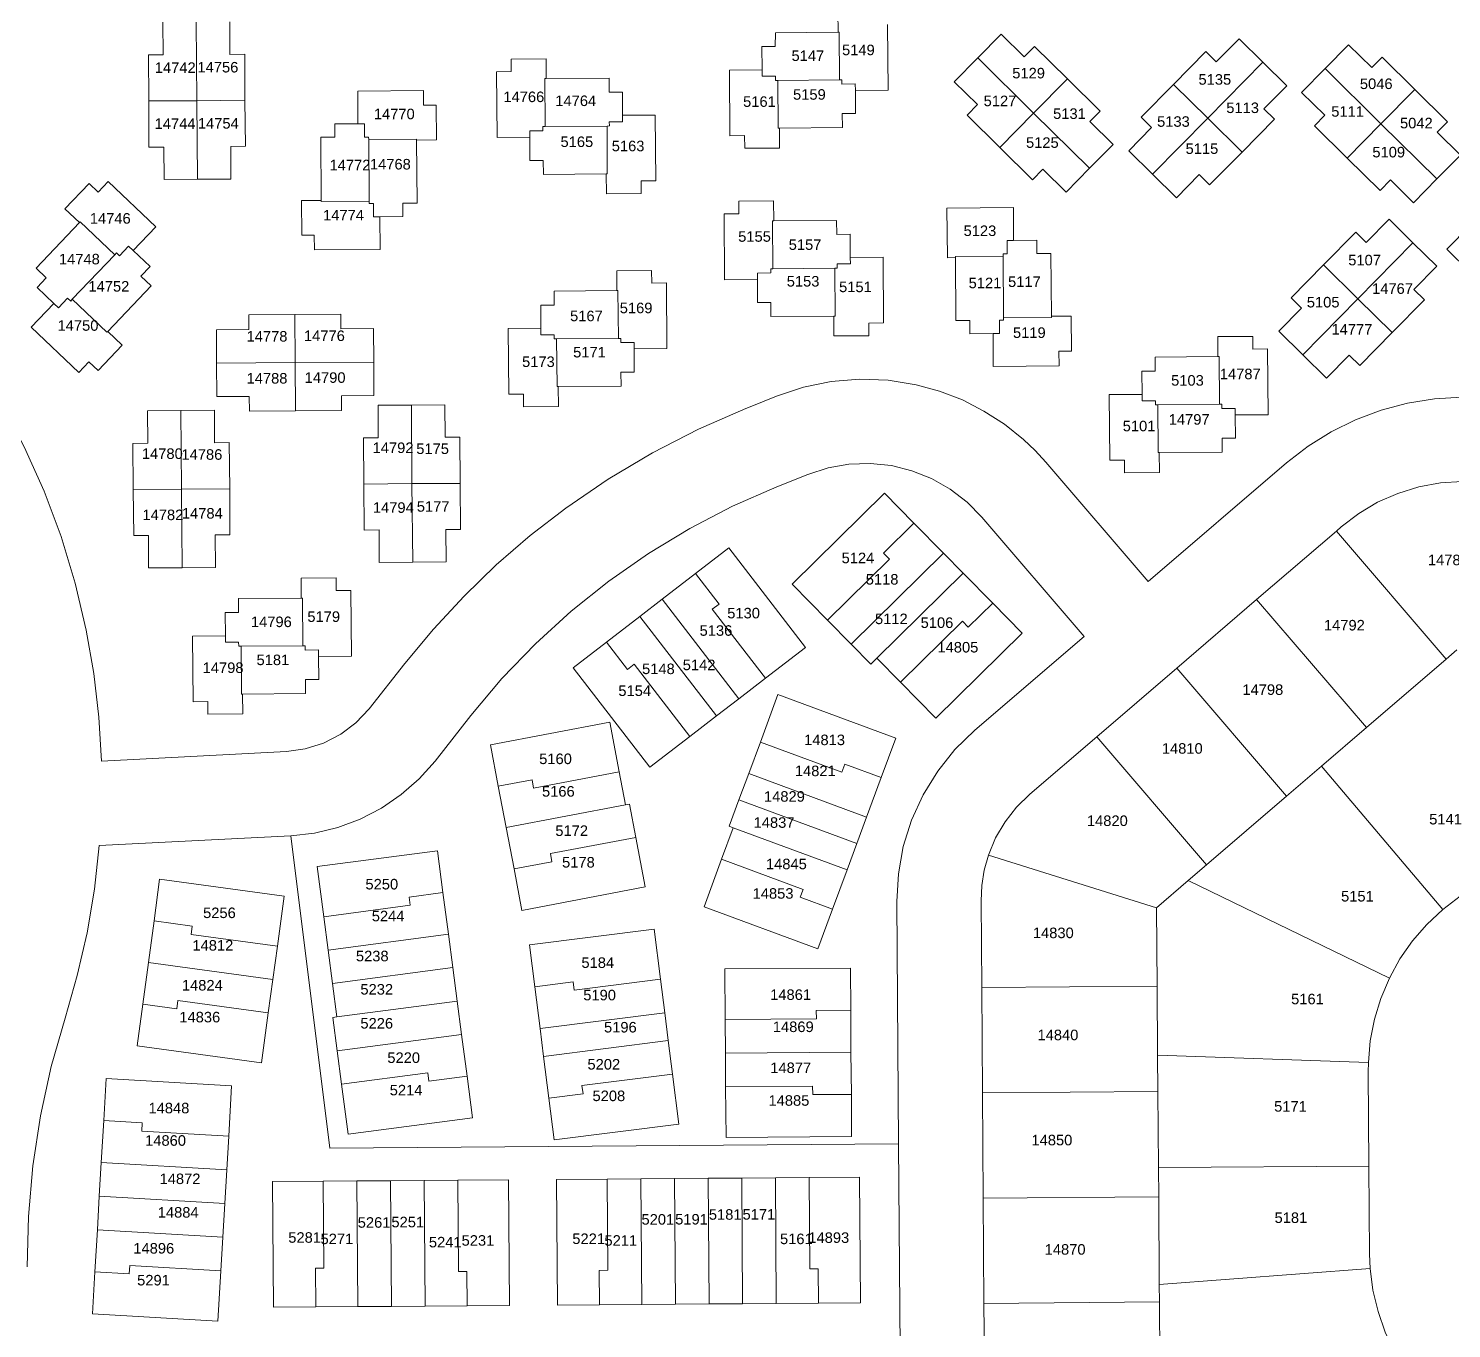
# Model space of a CAD drawing. Header units: feet. Extents: x 865220 to 2843432, y -2240498 to 970288.
# Drawn here: x 2839669 to 2840683, y 961124 to 962051 of the extents above; entities that cross this region are included whole.
import ezdxf
from ezdxf.enums import TextEntityAlignment as Align

# ---------------------------------------------------------------- set-up
doc = ezdxf.new("R2010")
doc.units = ezdxf.units.FT
doc.header["$LTSCALE"] = 0.015
doc.header["$MEASUREMENT"] = 0
doc.layers.add('Dakota County Addresses', color=7, linetype='Continuous')
doc.layers.add('Dakota County Parcels', color=7, linetype='Continuous')
doc.styles.add('Dimensions 100', font='arial.ttf')

# ---------------------------------------------------------------- blocks, each defined once
blk = doc.blocks.new('ACMAP_ANN_TEMPLATE_Dakota County Addresses')
at = {"layer": 'Dakota County Addresses', "style": 'Dimensions 100'}
blk.add_attdef('DakotaCountyAddress', text='', height=50, dxfattribs=at).set_placement((0, 0), align=Align.CENTER)

msp = doc.modelspace()

# ---------------------------------------------------------------- linework, layer by layer
at = {"layer": 'Dakota County Parcels', "lineweight": 5, "ltscale": 100}
for p, q in [((2839764.8, 962031.9), (2839764.6, 962055.1)), ((2839788.8, 961999.2), (2839788.4, 962055.2)), ((2839812.4, 962032.2), (2839812.2, 962055.4)), ((2840245.6, 962062.3), (2840245.8, 962048.1)), ((2840281.4, 962006.7), (2840281, 962053.5)), ((2840201, 962037.8), (2840201.1, 962047.6)), ((2840201.1, 962047.6), (2840245.8, 962048.1)), ((2840245.8, 962048.1), (2840246.6, 962048.1)), ((2840246.8, 962014), (2840246.6, 962048.1)), ((2840345.2, 962029.7), (2840361.9, 962046.6)), ((2840361.9, 962046.6), (2840378.4, 962030.4)), ((2840515.2, 962026.8), (2840531.5, 962043.3)), ((2840531.5, 962043.3), (2840548.4, 962026.6)), ((2840191.5, 962037.7), (2840201, 962037.8)), ((2840191.6, 962021.2), (2840191.5, 962037.7)), ((2840378.4, 962030.4), (2840385.8, 962037.9)), ((2840385.8, 962037.9), (2840409.2, 962014.8)), ((2840484.7, 962010.8), (2840507.7, 962034.2)), ((2840507.7, 962034.2), (2840515.2, 962026.8)), ((2840592.8, 962022.1), (2840609.5, 962039)), ((2840609.5, 962039), (2840626, 962022.8)), ((2839754.3, 962031.8), (2839764.8, 962031.9)), ((2839754.5, 961999), (2839754.3, 962031.8)), ((2839812.4, 962032.2), (2839822.9, 962032.3)), ((2839823.1, 961999.5), (2839822.9, 962032.3)), ((2840012.7, 962028.9), (2840037.6, 962029.1)), ((2840012.8, 962019.9), (2840012.7, 962028.9)), ((2840037.7, 962014.9), (2840037.6, 962029.1)), ((2840328.5, 962012.7), (2840345.2, 962029.7)), ((2840345.2, 962029.7), (2840385.1, 961990.4)), ((2840509.1, 961986.7), (2840548.4, 962026.6)), ((2840548.4, 962026.6), (2840565.4, 962009.9)), ((2840626, 962022.8), (2840633.4, 962030.3)), ((2840633.4, 962030.3), (2840656.7, 962007.2)), ((2840002.3, 962019.8), (2840012.8, 962019.9)), ((2840002.7, 961973), (2840002.3, 962019.8)), ((2840037.1, 961980.8), (2840036.8, 962014.9)), ((2840036.8, 962014.9), (2840037.7, 962014.9)), ((2840037.7, 962014.9), (2840082.5, 962015.2)), ((2840082.6, 962005.2), (2840082.5, 962015.2)), ((2840168.3, 962021), (2840191.6, 962021.2)), ((2840168.6, 961974.2), (2840168.3, 962021)), ((2840191.7, 962016.6), (2840191.6, 962021.2)), ((2840191.7, 962016.6), (2840201.2, 962016.7)), ((2840201.2, 962016.7), (2840201.2, 962013.7)), ((2840201.2, 962013.7), (2840202.8, 962013.7)), ((2840202.8, 962013.7), (2840246.8, 962014)), ((2840203.1, 961979.6), (2840202.8, 962013.7)), ((2840246.8, 962014), (2840248.5, 962014)), ((2840248.5, 962011), (2840248.5, 962014)), ((2840345, 961996.4), (2840328.5, 962012.7)), ((2840385.1, 961990.4), (2840409.2, 962014.8)), ((2840409.2, 962014.8), (2840432.5, 961991.8)), ((2840576, 962005.1), (2840592.8, 962022.1)), ((2840592.8, 962022.1), (2840632.6, 961982.8)), ((2839903.4, 962006.1), (2839950.3, 962006.4)), ((2839903.6, 961982.8), (2839903.4, 962006.1)), ((2839950.3, 962006.4), (2839950.3, 961995.9)), ((2840092.1, 962005.3), (2840082.6, 962005.2)), ((2840092.2, 961988.8), (2840092.1, 962005.3)), ((2840248.5, 962011), (2840258, 962011.1)), ((2840258.1, 962006.5), (2840258, 962011.1)), ((2840258.1, 962006.5), (2840281.4, 962006.7)), ((2840258.2, 961990), (2840258.1, 962006.5)), ((2840461.6, 961987.4), (2840484.7, 962010.8)), ((2840484.7, 962010.8), (2840509.1, 961986.7)), ((2840549.1, 961993.4), (2840565.4, 962009.9)), ((2840592.5, 961988.8), (2840576, 962005.1)), ((2840632.6, 961982.8), (2840656.7, 962007.2)), ((2840656.7, 962007.2), (2840680.1, 961984.2)), ((2839754.5, 961999), (2839788.8, 961999.2)), ((2839754.7, 961966.2), (2839754.5, 961999)), ((2839788.8, 961999.2), (2839823.1, 961999.5)), ((2839789.2, 961943.2), (2839788.8, 961999.2)), ((2839823.4, 961966.7), (2839823.1, 961999.5)), ((2839959.3, 961996), (2839950.3, 961995.9)), ((2839959.5, 961971.2), (2839959.3, 961996)), ((2840337.6, 961989), (2840345, 961996.4)), ((2840549.1, 961993.4), (2840556.6, 961986)), ((2839887.1, 961982.6), (2839903.6, 961982.8)), ((2839887.2, 961973.1), (2839887.1, 961982.6)), ((2839903.6, 961982.8), (2839908.2, 961982.8)), ((2839908.2, 961973.3), (2839908.2, 961982.8)), ((2840082.8, 961981.2), (2840082.7, 961984.2)), ((2840082.7, 961984.2), (2840092.2, 961984.2)), ((2840115.5, 961989), (2840092.2, 961988.8)), ((2840092.2, 961984.2), (2840092.2, 961988.8)), ((2840115.9, 961942.2), (2840115.5, 961989)), ((2840248.8, 961980), (2840248.7, 961990)), ((2840248.7, 961990), (2840258.2, 961990)), ((2840337.6, 961989), (2840361, 961965.9)), ((2840361, 961965.9), (2840385.1, 961990.4)), ((2840385.1, 961990.4), (2840424.9, 961951.1)), ((2840432.5, 961991.8), (2840425.2, 961984.3)), ((2840425.2, 961984.3), (2840441.7, 961968)), ((2840469.1, 961980.1), (2840461.6, 961987.4)), ((2840469.8, 961946.8), (2840509.1, 961986.7)), ((2840509.1, 961986.7), (2840533.6, 961962.6)), ((2840533.6, 961962.6), (2840556.6, 961986)), ((2840585.2, 961981.4), (2840592.5, 961988.8)), ((2840608.5, 961958.3), (2840632.6, 961982.8)), ((2840632.6, 961982.8), (2840672.5, 961943.5)), ((2840680.1, 961984.2), (2840672.7, 961976.7)), ((2839877.2, 961973.1), (2839887.2, 961973.1)), ((2839877.5, 961928.2), (2839877.2, 961973.1)), ((2839908.2, 961973.3), (2839911.2, 961973.3)), ((2839911.3, 961971.6), (2839911.2, 961973.3)), ((2840002.7, 961973), (2840026, 961973.2)), ((2840026, 961977.7), (2840035.4, 961977.8)), ((2840026, 961973.2), (2840026, 961977.7)), ((2840026.1, 961956.7), (2840026, 961973.2)), ((2840035.4, 961977.8), (2840035.4, 961980.8)), ((2840035.4, 961980.8), (2840037.1, 961980.8)), ((2840037.1, 961980.8), (2840081.1, 961981.1)), ((2840081.1, 961981.1), (2840082.8, 961981.2)), ((2840081.3, 961947.1), (2840081.1, 961981.1)), ((2840168.6, 961974.2), (2840179.1, 961974.3)), ((2840179.1, 961974.3), (2840179.2, 961965.3)), ((2840203.1, 961979.6), (2840203.9, 961979.6)), ((2840203.9, 961979.6), (2840248.8, 961980)), ((2840204, 961965.5), (2840203.9, 961979.6)), ((2840452.8, 961963.6), (2840469.1, 961980.1)), ((2840585.2, 961981.4), (2840608.5, 961958.3)), ((2840672.7, 961976.7), (2840689.2, 961960.4)), ((2839765.2, 961966.2), (2839754.7, 961966.2)), ((2839765.4, 961943.1), (2839765.2, 961966.2)), ((2839812.9, 961966.6), (2839823.4, 961966.7)), ((2839813.1, 961943.4), (2839812.9, 961966.6)), ((2839911.3, 961971.6), (2839945.3, 961971.9)), ((2839911.6, 961927.7), (2839911.3, 961971.6)), ((2839945.3, 961971.1), (2839945.3, 961971.9)), ((2839945.3, 961971.1), (2839959.5, 961971.2)), ((2839945.7, 961926.2), (2839945.3, 961971.1)), ((2840179.2, 961965.3), (2840204, 961965.5)), ((2840361, 961965.9), (2840384.3, 961942.9)), ((2840441.7, 961968), (2840424.9, 961951.1)), ((2840452.8, 961963.6), (2840469.8, 961946.8)), ((2840510.5, 961939.2), (2840533.6, 961962.6)), ((2840026.1, 961956.7), (2840035.6, 961956.7)), ((2840035.6, 961956.7), (2840035.7, 961946.7)), ((2840608.5, 961958.3), (2840631.9, 961935.3)), ((2840689.2, 961960.4), (2840672.5, 961943.5)), ((2839765.4, 961943.1), (2839789.2, 961943.2)), ((2839789.2, 961943.2), (2839813.1, 961943.4)), ((2840035.7, 961946.7), (2840080.5, 961947.1)), ((2840080.6, 961932.9), (2840080.5, 961947.1)), ((2840080.5, 961947.1), (2840081.3, 961947.1)), ((2840105.4, 961942.1), (2840115.9, 961942.2)), ((2840105.4, 961933.1), (2840105.4, 961942.1)), ((2840384.3, 961942.9), (2840391.7, 961950.4)), ((2840391.7, 961950.4), (2840408.2, 961934.1)), ((2840424.9, 961951.1), (2840408.2, 961934.1)), ((2840469.8, 961946.8), (2840486.8, 961930.1)), ((2840486.8, 961930.1), (2840503.1, 961946.6)), ((2840503.1, 961946.6), (2840510.5, 961939.2)), ((2840631.9, 961935.3), (2840639.3, 961942.8)), ((2840639.3, 961942.8), (2840655.8, 961926.5)), ((2840672.5, 961943.5), (2840655.8, 961926.5)), ((2839694.8, 961922.2), (2839712, 961940.2)), ((2839712, 961940.2), (2839718.5, 961934)), ((2839718.5, 961934), (2839725.7, 961941.6)), ((2839725.7, 961941.6), (2839759.6, 961909.3)), ((2840080.6, 961932.9), (2840105.4, 961933.1)), ((2839694.8, 961922.2), (2839705.1, 961912.4)), ((2839863.3, 961928.1), (2839877.5, 961928.2)), ((2839863.5, 961903.3), (2839863.3, 961928.1)), ((2839877.5, 961927.4), (2839877.5, 961928.2)), ((2839877.5, 961927.4), (2839911.6, 961927.7)), ((2839911.6, 961926), (2839911.6, 961927.7)), ((2839911.6, 961926), (2839914.6, 961926)), ((2839914.7, 961916.5), (2839914.6, 961926)), ((2839935.7, 961916.7), (2839935.7, 961926.2)), ((2839935.7, 961926.2), (2839945.7, 961926.2)), ((2840175, 961927.6), (2840199.8, 961927.8)), ((2840175, 961918.6), (2840175, 961927.6)), ((2840199.9, 961913.6), (2840199.8, 961927.8)), ((2840323.3, 961922.7), (2840370.7, 961923)), ((2840323.6, 961887.3), (2840323.3, 961922.7)), ((2840370.8, 961899.7), (2840370.7, 961923)), ((2839674.2, 961879.9), (2839705.1, 961912.4)), ((2839705.1, 961912.4), (2839705.7, 961913)), ((2839705.7, 961913), (2839730.4, 961889.5)), ((2839919.2, 961916.5), (2839914.7, 961916.5)), ((2839919.2, 961916.5), (2839935.7, 961916.7)), ((2839919.4, 961893.2), (2839919.2, 961916.5)), ((2840164.5, 961918.5), (2840175, 961918.6)), ((2840164.9, 961871.7), (2840164.5, 961918.5)), ((2840199.1, 961913.6), (2840199.9, 961913.6)), ((2840199.3, 961879.5), (2840199.1, 961913.6)), ((2840199.9, 961913.6), (2840244.7, 961913.9)), ((2840244.8, 961903.9), (2840244.7, 961913.9)), ((2840622.1, 961898.2), (2840638.4, 961914.7)), ((2840638.4, 961914.7), (2840655.4, 961897.9)), ((2839759.6, 961909.3), (2839743.5, 961892.4)), ((2839872.5, 961903.4), (2839863.5, 961903.3)), ((2839872.6, 961892.9), (2839872.5, 961903.4)), ((2840254.3, 961904), (2840244.8, 961903.9)), ((2840254.4, 961887.5), (2840254.3, 961904)), ((2840591.6, 961882.2), (2840614.6, 961905.5)), ((2840614.6, 961905.5), (2840622.1, 961898.2)), ((2840679.4, 961893.5), (2840696.2, 961910.4)), ((2839733.7, 961888.7), (2839740.2, 961895.5)), ((2839740.2, 961895.5), (2839743.5, 961892.4)), ((2839743.5, 961892.4), (2839755.5, 961881)), ((2839872.6, 961892.9), (2839919.4, 961893.2)), ((2840366.3, 961899.7), (2840370.8, 961899.7)), ((2840366.3, 961890.2), (2840366.3, 961899.7)), ((2840370.8, 961899.7), (2840387.3, 961899.8)), ((2840387.4, 961890.3), (2840387.3, 961899.8)), ((2840616.1, 961858.1), (2840655.4, 961897.9)), ((2840655.4, 961897.9), (2840672.3, 961881.2)), ((2840695.9, 961877.2), (2840679.4, 961893.5)), ((2839700, 961857.7), (2839730.4, 961889.5)), ((2839730.4, 961889.5), (2839731.5, 961890.7)), ((2839731.5, 961890.7), (2839733.7, 961888.7)), ((2839749, 961874.1), (2839755.5, 961881)), ((2840245, 961879.9), (2840245, 961882.9)), ((2840245, 961882.9), (2840254.5, 961882.9)), ((2840277.8, 961887.7), (2840254.4, 961887.5)), ((2840254.5, 961882.9), (2840254.4, 961887.5)), ((2840278.1, 961840.9), (2840277.8, 961887.7)), ((2840323.6, 961887.3), (2840329.3, 961887.4)), ((2840329.3, 961888.2), (2840363.3, 961888.5)), ((2840329.3, 961887.4), (2840329.3, 961888.2)), ((2840329.6, 961842.6), (2840329.3, 961887.4)), ((2840363.3, 961890.1), (2840366.3, 961890.2)), ((2840363.3, 961888.5), (2840363.3, 961890.1)), ((2840363.7, 961844.5), (2840363.3, 961888.5)), ((2840387.4, 961890.3), (2840397.4, 961890.4)), ((2840397.7, 961845.6), (2840397.4, 961890.4)), ((2840568.6, 961858.8), (2840591.6, 961882.2)), ((2840591.6, 961882.2), (2840616.1, 961858.1)), ((2840656.1, 961864.7), (2840672.3, 961881.2)), ((2839681.4, 961873), (2839674.2, 961879.9)), ((2839674.9, 961866.2), (2839681.4, 961873)), ((2839749, 961874.1), (2839756.2, 961867.2)), ((2840088, 961878.1), (2840112.8, 961878.3)), ((2840088, 961878.1), (2840088.1, 961863.9)), ((2840112.9, 961869.3), (2840112.8, 961878.3)), ((2840164.9, 961871.7), (2840188.2, 961871.9)), ((2840188.2, 961876.4), (2840197.7, 961876.5)), ((2840188.2, 961871.9), (2840188.2, 961876.4)), ((2840188.3, 961855.4), (2840188.2, 961871.9)), ((2840197.7, 961876.5), (2840197.7, 961879.5)), ((2840197.7, 961879.5), (2840199.3, 961879.5)), ((2840199.3, 961879.5), (2840243.3, 961879.8)), ((2840243.3, 961879.8), (2840245, 961879.9)), ((2840243.6, 961845.8), (2840243.3, 961879.8)), ((2839674.9, 961866.2), (2839686.8, 961854.8)), ((2839725.3, 961834.8), (2839756.2, 961867.2)), ((2840043.4, 961863.4), (2840088.1, 961863.9)), ((2840043.4, 961853.6), (2840043.4, 961863.4)), ((2840088.1, 961863.9), (2840088.9, 961864)), ((2840089.2, 961829.9), (2840088.9, 961864)), ((2840112.9, 961869.3), (2840123.4, 961869.4)), ((2840123.7, 961822.6), (2840123.4, 961869.4)), ((2840656.1, 961864.7), (2840663.5, 961857.3)), ((2839670.8, 961837.9), (2839686.8, 961854.8)), ((2839686.8, 961854.8), (2839690.2, 961851.6)), ((2839690.2, 961851.6), (2839696.7, 961858.5)), ((2839696.7, 961858.5), (2839698.9, 961856.4)), ((2839698.9, 961856.4), (2839700, 961857.7)), ((2839700, 961857.7), (2839724.7, 961834.2)), ((2840034, 961837.1), (2840033.9, 961853.6)), ((2840033.9, 961853.6), (2840043.4, 961853.6)), ((2840188.3, 961855.4), (2840197.8, 961855.4)), ((2840197.8, 961855.4), (2840197.9, 961845.4)), ((2840559.8, 961834.9), (2840576, 961851.4)), ((2840576, 961851.4), (2840568.6, 961858.8)), ((2840576.8, 961818.2), (2840616.1, 961858.1)), ((2840616.1, 961858.1), (2840640.5, 961834)), ((2840640.5, 961834), (2840663.5, 961857.3)), ((2839825.8, 961846.7), (2839858.6, 961846.9)), ((2839825.8, 961836.2), (2839825.8, 961846.7)), ((2839858.6, 961846.9), (2839891.4, 961847.2)), ((2839858.8, 961812.6), (2839858.6, 961846.9)), ((2839891.4, 961847.2), (2839891.5, 961836.7)), ((2840197.9, 961845.4), (2840242.7, 961845.8)), ((2840242.7, 961845.8), (2840243.6, 961845.8)), ((2840242.8, 961831.6), (2840242.7, 961845.8)), ((2840267.6, 961840.8), (2840278.1, 961840.9)), ((2840267.7, 961831.8), (2840267.6, 961840.8)), ((2840339.6, 961842.6), (2840329.6, 961842.6)), ((2840339.7, 961833.1), (2840339.6, 961842.6)), ((2840360.7, 961833.3), (2840360.7, 961842.8)), ((2840360.7, 961842.8), (2840363.7, 961842.8)), ((2840363.7, 961844.5), (2840397.7, 961844.7)), ((2840363.7, 961842.8), (2840363.7, 961844.5)), ((2840397.7, 961845.6), (2840411.9, 961845.7)), ((2840397.7, 961844.7), (2840397.7, 961845.6)), ((2840412.1, 961820.8), (2840411.9, 961845.7)), ((2839670.8, 961837.9), (2839704.7, 961805.6)), ((2839724.7, 961834.2), (2839725.3, 961834.8)), ((2839725.3, 961834.8), (2839735.6, 961825)), ((2839802.7, 961836), (2839825.8, 961836.2)), ((2839802.9, 961812.2), (2839802.7, 961836)), ((2839891.5, 961836.7), (2839914.7, 961836.8)), ((2839914.8, 961813), (2839914.7, 961836.8)), ((2840010.7, 961836.9), (2840034, 961837.1)), ((2840011, 961790.1), (2840010.7, 961836.9)), ((2840034, 961832.5), (2840034, 961837.1)), ((2840034, 961832.5), (2840043.5, 961832.5)), ((2840043.5, 961832.5), (2840043.5, 961829.5)), ((2840242.8, 961831.6), (2840267.7, 961831.8)), ((2840339.7, 961833.1), (2840356.2, 961833.3)), ((2840356.3, 961809.9), (2840356.2, 961833.3)), ((2840356.2, 961833.3), (2840360.7, 961833.3)), ((2840516.3, 961831.1), (2840541.2, 961831.3)), ((2840516.4, 961816.9), (2840516.3, 961831.1)), ((2840541.2, 961822.3), (2840541.2, 961831.3)), ((2840559.8, 961834.9), (2840576.8, 961818.2)), ((2840617.5, 961810.6), (2840640.5, 961834)), ((2839718.4, 961807), (2839735.6, 961825)), ((2840043.5, 961829.5), (2840045.2, 961829.6)), ((2840045.2, 961829.6), (2840089.2, 961829.9)), ((2840045.5, 961795.5), (2840045.2, 961829.6)), ((2840089.2, 961829.9), (2840090.9, 961829.9)), ((2840090.9, 961826.9), (2840090.9, 961829.9)), ((2840090.9, 961826.9), (2840100.4, 961827)), ((2840100.4, 961822.4), (2840100.4, 961827)), ((2840100.4, 961822.4), (2840123.7, 961822.6)), ((2840100.5, 961805.9), (2840100.4, 961822.4)), ((2840403.2, 961810.3), (2840403.1, 961820.8)), ((2840403.1, 961820.8), (2840412.1, 961820.8)), ((2840541.2, 961822.3), (2840551.7, 961822.4)), ((2840552.1, 961775.5), (2840551.7, 961822.4)), ((2839704.7, 961805.6), (2839711.9, 961813.2)), ((2839711.9, 961813.2), (2839718.4, 961807)), ((2839802.9, 961812.2), (2839858.8, 961812.6)), ((2839803, 961788.4), (2839802.9, 961812.2)), ((2839858.8, 961812.6), (2839914.8, 961813)), ((2839859.1, 961778.3), (2839858.8, 961812.6)), ((2839915, 961789.2), (2839914.8, 961813)), ((2840356.3, 961809.9), (2840403.2, 961810.3)), ((2840471.6, 961816.6), (2840516.4, 961816.9)), ((2840471.7, 961806.6), (2840471.6, 961816.6)), ((2840516.4, 961816.9), (2840517.3, 961816.9)), ((2840517.5, 961782.9), (2840517.3, 961816.9)), ((2840576.8, 961818.2), (2840593.7, 961801.5)), ((2840593.7, 961801.5), (2840610, 961818)), ((2840610, 961818), (2840617.5, 961810.6)), ((2840091, 961805.8), (2840100.5, 961805.9)), ((2840091.1, 961795.8), (2840091, 961805.8)), ((2840462.2, 961806.5), (2840471.7, 961806.6)), ((2840462.3, 961790), (2840462.2, 961806.5)), ((2840011, 961790.1), (2840021.5, 961790.1)), ((2840021.5, 961790.1), (2840021.6, 961781.1)), ((2840045.5, 961795.5), (2840046.3, 961795.5)), ((2840046.3, 961795.5), (2840091.1, 961795.8)), ((2840046.4, 961781.3), (2840046.3, 961795.5)), ((2840439, 961789.9), (2840462.3, 961790)), ((2840439.3, 961743), (2840439, 961789.9)), ((2840462.3, 961785.5), (2840462.3, 961790)), ((2839803, 961788.4), (2839826.2, 961788.5)), ((2839826.2, 961788.5), (2839826.3, 961778)), ((2839891.9, 961789), (2839915, 961789.2)), ((2839891.9, 961778.5), (2839891.9, 961789)), ((2839917.9, 961782.2), (2839941.7, 961782.4)), ((2839918.1, 961759), (2839917.9, 961782.2)), ((2839941.7, 961782.4), (2839965.6, 961782.6)), ((2839942.1, 961726.4), (2839941.7, 961782.4)), ((2839965.6, 961782.6), (2839965.7, 961759.4)), ((2840021.6, 961781.1), (2840046.4, 961781.3)), ((2840462.3, 961785.5), (2840471.8, 961785.5)), ((2840471.8, 961785.5), (2840471.9, 961782.5)), ((2840471.9, 961782.5), (2840473.5, 961782.5)), ((2840473.5, 961782.5), (2840517.5, 961782.9)), ((2840473.8, 961748.5), (2840473.5, 961782.5)), ((2840517.5, 961782.9), (2840519.2, 961782.9)), ((2840519.2, 961779.9), (2840519.2, 961782.9)), ((2840519.2, 961779.9), (2840528.7, 961779.9)), ((2840528.7, 961775.4), (2840528.7, 961779.9)), ((2839753.6, 961778.3), (2839777.4, 961778.5)), ((2839753.8, 961755.2), (2839753.6, 961778.3)), ((2839777.4, 961778.5), (2839801.3, 961778.7)), ((2839777.9, 961722.5), (2839777.4, 961778.5)), ((2839801.4, 961755.5), (2839801.3, 961778.7)), ((2839826.3, 961778), (2839859.1, 961778.3)), ((2839859.1, 961778.3), (2839891.9, 961778.5)), ((2840528.7, 961775.4), (2840552.1, 961775.5)), ((2840528.9, 961758.9), (2840528.7, 961775.4)), ((2839965.7, 961759.4), (2839976.2, 961759.5)), ((2839976.5, 961726.6), (2839976.2, 961759.5)), ((2839743.3, 961755.1), (2839753.8, 961755.2)), ((2839743.5, 961722.3), (2839743.3, 961755.1)), ((2839801.4, 961755.5), (2839811.9, 961755.6)), ((2839812.2, 961722.8), (2839811.9, 961755.6)), ((2839907.6, 961759), (2839918.1, 961759)), ((2839907.8, 961726.1), (2839907.6, 961759)), ((2840519.4, 961758.8), (2840528.9, 961758.9)), ((2840519.4, 961748.8), (2840519.4, 961758.8)), ((2840393.7, 961741.6), (2840466.7, 961656.6)), ((2840439.3, 961743), (2840449.8, 961743.1)), ((2840449.8, 961743.1), (2840449.9, 961734.1)), ((2840466.7, 961656.6), (2840565.2, 961741.1)), ((2840473.8, 961748.5), (2840474.6, 961748.5)), ((2840474.6, 961748.5), (2840519.4, 961748.8)), ((2840474.7, 961734.3), (2840474.6, 961748.5)), ((2840202.2, 961724.2), (2840224.2, 961733)), ((2840449.9, 961734.1), (2840474.7, 961734.3)), ((2839743.5, 961722.3), (2839777.9, 961722.5)), ((2839743.8, 961689.4), (2839743.5, 961722.3)), ((2839777.9, 961722.5), (2839812.2, 961722.8)), ((2839778.3, 961666.5), (2839777.9, 961722.5)), ((2839812.4, 961690), (2839812.2, 961722.8)), ((2839907.8, 961726.1), (2839942.1, 961726.4)), ((2839908.1, 961693.3), (2839907.8, 961726.1)), ((2839942.1, 961726.4), (2839976.5, 961726.6)), ((2839942.6, 961670.4), (2839942.1, 961726.4)), ((2839976.7, 961693.8), (2839976.5, 961726.6)), ((2840212.9, 961654.7), (2840278.8, 961719.6)), ((2840278.8, 961719.6), (2840299.8, 961698.3)), ((2840348.2, 961702.5), (2840421.1, 961617.5)), ((2839754.3, 961689.5), (2839743.8, 961689.4)), ((2839754.4, 961666.4), (2839754.3, 961689.5)), ((2839801.9, 961689.9), (2839812.4, 961690)), ((2839802.1, 961666.7), (2839801.9, 961689.9)), ((2839908.1, 961693.3), (2839918.6, 961693.4)), ((2839918.7, 961670.2), (2839918.6, 961693.4)), ((2839966.2, 961693.7), (2839976.7, 961693.8)), ((2839966.4, 961670.6), (2839966.2, 961693.7)), ((2840278.1, 961676.9), (2840299.8, 961698.3)), ((2840299.8, 961698.3), (2840320.9, 961676.9)), ((2840543.9, 961643.8), (2840600.8, 961692.6)), ((2840600.8, 961692.6), (2840604.3, 961695.6)), ((2840600.8, 961692.6), (2840679.1, 961601.4)), ((2840144.1, 961662.3), (2840167.9, 961680.6)), ((2840167.9, 961680.6), (2840222.4, 961609.7)), ((2839918.7, 961670.2), (2839942.6, 961670.4)), ((2839942.6, 961670.4), (2839966.4, 961670.6)), ((2840238.1, 961629.1), (2840282.3, 961672.6)), ((2840255, 961612), (2840320.9, 961676.9)), ((2840282.3, 961672.6), (2840278.1, 961676.9)), ((2840320.9, 961676.9), (2840334.9, 961662.6)), ((2839754.4, 961666.4), (2839778.3, 961666.5)), ((2839778.3, 961666.5), (2839802.1, 961666.7)), ((2839863.1, 961659.1), (2839888, 961659.3)), ((2839863.2, 961644.9), (2839863.1, 961659.1)), ((2839888, 961650.3), (2839888, 961659.3)), ((2840120.3, 961644), (2840144.1, 961662.3)), ((2840144.1, 961662.3), (2840160.9, 961640.5)), ((2840273.3, 961602), (2840334.9, 961662.6)), ((2840334.9, 961662.6), (2840355.9, 961641.3)), ((2839888, 961650.3), (2839898.5, 961650.3)), ((2839898.9, 961603.5), (2839898.5, 961650.3)), ((2840212.9, 961654.7), (2840238.1, 961629.1)), ((2839818.4, 961644.6), (2839863.2, 961644.9)), ((2839818.5, 961634.6), (2839818.4, 961644.6)), ((2839863.2, 961644.9), (2839864.1, 961644.9)), ((2839864.3, 961610.8), (2839864.1, 961644.9)), ((2840104.5, 961631.8), (2840120.3, 961644)), ((2840120.3, 961644), (2840174.9, 961573.1)), ((2840160.9, 961640.5), (2840156.1, 961636.9)), ((2840338.5, 961624.1), (2840355.9, 961641.3)), ((2840355.9, 961641.3), (2840377, 961619.9)), ((2840487, 961595), (2840543.9, 961643.8)), ((2840543.9, 961643.8), (2840622.2, 961552.6)), ((2839809, 961634.5), (2839818.5, 961634.6)), ((2839809.1, 961618), (2839809, 961634.5)), ((2840080.7, 961613.5), (2840104.5, 961631.8)), ((2840104.5, 961631.8), (2840159.1, 961560.9)), ((2840156.1, 961636.9), (2840193.9, 961587.7)), ((2840238.1, 961629.1), (2840255, 961612)), ((2840290.1, 961584.9), (2840334.3, 961628.3)), ((2840334.3, 961628.3), (2840338.5, 961624.1)), ((2839785.8, 961617.8), (2839809.1, 961618)), ((2839786.1, 961571), (2839785.8, 961617.8)), ((2839809.1, 961613.4), (2839809.1, 961618)), ((2840315.4, 961559.2), (2840377, 961619.9)), ((2840343.2, 961550.7), (2840421.1, 961617.5)), ((2839809.1, 961613.4), (2839818.6, 961613.5)), ((2839818.6, 961613.5), (2839818.7, 961610.5)), ((2839818.7, 961610.5), (2839820.3, 961610.5)), ((2839820.3, 961610.5), (2839864.3, 961610.8)), ((2839820.6, 961576.4), (2839820.3, 961610.5)), ((2839864.3, 961610.8), (2839866, 961610.8)), ((2839866, 961607.8), (2839866, 961610.8)), ((2839866, 961607.8), (2839875.5, 961607.9)), ((2839875.5, 961603.3), (2839875.5, 961607.9)), ((2840056.9, 961595.2), (2840080.7, 961613.5)), ((2840080.7, 961613.5), (2840095.6, 961594.1)), ((2840193.9, 961587.7), (2840222.4, 961609.7)), ((2840255, 961612), (2840269, 961597.7)), ((2840679.1, 961601.4), (2840686.6, 961607.9)), ((2839875.5, 961603.3), (2839898.9, 961603.5)), ((2839875.7, 961586.8), (2839875.5, 961603.3)), ((2839911.5, 961566), (2839936.9, 961598.3)), ((2840095.6, 961594.1), (2840100.4, 961597.8)), ((2840100.4, 961597.8), (2840140, 961546.3)), ((2840269, 961597.7), (2840273.3, 961602)), ((2840273.3, 961602), (2840290.1, 961584.9)), ((2840622.2, 961552.6), (2840679.1, 961601.4)), ((2839866.2, 961586.8), (2839875.7, 961586.8)), ((2840056.9, 961595.2), (2840111.5, 961524.3)), ((2840174.9, 961573.1), (2840193.9, 961587.7)), ((2840430.1, 961546.1), (2840487, 961595)), ((2840487, 961595), (2840565.2, 961503.7)), ((2839821.4, 961576.4), (2839866.2, 961576.8)), ((2839866.2, 961576.8), (2839866.2, 961586.8)), ((2840290.1, 961584.9), (2840315.4, 961559.2)), ((2839786.1, 961571), (2839796.6, 961571.1)), ((2839796.6, 961571.1), (2839796.7, 961562.1)), ((2839820.6, 961576.4), (2839821.4, 961576.4)), ((2839821.5, 961562.3), (2839821.4, 961576.4)), ((2840159.1, 961560.9), (2840174.9, 961573.1)), ((2840190.4, 961542.3), (2840202.8, 961576.1)), ((2840202.8, 961576.1), (2840286.8, 961545.1)), ((2839796.7, 961562.1), (2839821.5, 961562.3)), ((2839958.6, 961528.8), (2839984, 961561.1)), ((2839998.1, 961540.3), (2840083, 961556.4)), ((2840083, 961556.4), (2840089.7, 961521)), ((2840140, 961546.3), (2840159.1, 961560.9)), ((2840111.5, 961524.3), (2840140, 961546.3)), ((2840590.3, 961525.2), (2840622.2, 961552.6)), ((2839998.1, 961540.3), (2840003.6, 961510.9)), ((2840182.1, 961519.8), (2840190.4, 961542.3)), ((2840190.4, 961542.3), (2840248.5, 961520.9)), ((2840276.4, 961517), (2840286.8, 961545.1)), ((2840382.3, 961505.1), (2840430.1, 961546.1)), ((2840430.1, 961546.1), (2840508.3, 961454.9)), ((2839720.8, 961528.8), (2839852.6, 961535.5)), ((2840248.5, 961520.9), (2840250.6, 961526.5)), ((2840250.6, 961526.5), (2840276.4, 961517)), ((2840028.8, 961509.5), (2840089.7, 961521)), ((2840089.7, 961521), (2840094.2, 961497.5)), ((2840175.1, 961501.1), (2840182.1, 961519.8)), ((2840182.1, 961519.8), (2840266, 961488.9)), ((2840266, 961488.9), (2840276.4, 961517)), ((2840565.2, 961503.7), (2840590.3, 961525.2)), ((2840590.3, 961525.2), (2840676.7, 961423.1)), ((2840003.6, 961510.9), (2840027.7, 961515.4)), ((2840003.6, 961510.9), (2840009.2, 961481.4)), ((2840027.7, 961515.4), (2840028.8, 961509.5)), ((2840009.2, 961481.4), (2840094.2, 961497.5)), ((2840094.2, 961497.5), (2840097.1, 961498)), ((2840097.1, 961498), (2840101.6, 961474.4)), ((2840168.2, 961482.3), (2840175.1, 961501.1)), ((2840175.1, 961501.1), (2840259.1, 961470.1)), ((2840508.3, 961454.9), (2840565.2, 961503.7)), ((2840259.1, 961470.1), (2840266, 961488.9)), ((2839719.3, 961468.6), (2839855.7, 961475.6)), ((2839855.7, 961475.6), (2839883.5, 961253)), ((2840009.2, 961481.4), (2840014.8, 961451.9)), ((2840162.7, 961458.8), (2840171, 961481.3)), ((2840168.2, 961482.3), (2840171, 961481.3)), ((2840171, 961481.3), (2840252.2, 961451.3)), ((2840040.7, 961462.9), (2840101.6, 961474.4)), ((2840101.6, 961474.4), (2840108.3, 961439.1)), ((2840252.2, 961451.3), (2840259.1, 961470.1)), ((2839874.6, 961453.6), (2839960.3, 961464.9)), ((2839960.3, 961464.9), (2839964.2, 961435.1)), ((2840014.8, 961451.9), (2840041.8, 961457)), ((2840041.8, 961457), (2840040.7, 961462.9)), ((2840150.3, 961425), (2840162.7, 961458.8)), ((2840162.7, 961458.8), (2840220.9, 961437.3)), ((2840352.9, 961461.8), (2840472.7, 961424.3)), ((2839874.6, 961453.6), (2839879.3, 961417.9)), ((2840014.8, 961451.9), (2840020.3, 961422.4)), ((2840241.8, 961423.2), (2840252.2, 961451.3)), ((2840495.3, 961443.7), (2840508.3, 961454.9)), ((2839758.3, 961414.9), (2839762.3, 961444.7)), ((2839762.3, 961444.7), (2839851, 961432.6)), ((2839940, 961431.9), (2839964.2, 961435.1)), ((2839964.2, 961435.1), (2839968.1, 961405.4)), ((2840020.3, 961422.4), (2840108.3, 961439.1)), ((2840220.9, 961437.3), (2840218.8, 961431.7)), ((2840472.7, 961424.3), (2840495.3, 961443.7)), ((2840495.3, 961443.7), (2840638.6, 961374.1)), ((2839846.2, 961397), (2839851, 961432.6)), ((2839879.3, 961417.9), (2839940.7, 961426)), ((2839940.7, 961426), (2839940, 961431.9)), ((2840150.3, 961425), (2840231.4, 961395)), ((2840218.8, 961431.7), (2840241.8, 961423.2)), ((2840288.9, 961256), (2840287.6, 961428.6)), ((2840348.1, 961367.4), (2840347.6, 961429.1)), ((2839754.3, 961385.2), (2839758.3, 961414.9)), ((2839785.5, 961411.2), (2839758.3, 961414.9)), ((2839879.3, 961417.9), (2839882.4, 961394.1)), ((2840231.4, 961395), (2840241.8, 961423.2)), ((2840473.1, 961368.3), (2840472.7, 961424.3)), ((2839785.5, 961411.2), (2839784.7, 961405.3)), ((2839784.7, 961405.3), (2839846.2, 961397)), ((2839882.4, 961394.1), (2839968.1, 961405.4)), ((2839968.1, 961405.4), (2839971.3, 961381.6)), ((2840025.9, 961397.8), (2840114.7, 961409)), ((2840114.7, 961409), (2840119.2, 961373.3)), ((2839842.9, 961373.2), (2839846.2, 961397)), ((2839882.4, 961394.1), (2839885.5, 961370.3)), ((2840029.6, 961368), (2840025.9, 961397.8)), ((2839750.2, 961355.5), (2839754.3, 961385.2)), ((2839842.9, 961373.2), (2839754.3, 961385.2)), ((2839885.5, 961370.3), (2839971.3, 961381.6)), ((2839971.3, 961381.6), (2839974.4, 961357.8)), ((2840165, 961380.7), (2840254.5, 961381.3)), ((2840165.3, 961344.7), (2840165, 961380.7)), ((2840254.7, 961351.3), (2840254.5, 961381.3)), ((2839839.7, 961349.4), (2839842.9, 961373.2)), ((2839885.5, 961370.3), (2839888.6, 961346.5)), ((2840029.6, 961368), (2840056.9, 961371.4)), ((2840033.4, 961338.2), (2840029.6, 961368)), ((2840056.9, 961371.4), (2840057.7, 961365.5)), ((2840057.7, 961365.5), (2840119.2, 961373.3)), ((2840119.2, 961373.3), (2840122.2, 961349.4)), ((2840348.1, 961367.4), (2840473.1, 961368.3)), ((2840348.6, 961292.4), (2840348.1, 961367.4)), ((2840473.4, 961319.2), (2840473.1, 961368.3)), ((2839746.2, 961325.8), (2839750.2, 961355.5)), ((2839750.2, 961355.5), (2839774.5, 961352.2)), ((2839774.5, 961352.2), (2839775.3, 961358.1)), ((2839775.3, 961358.1), (2839839.7, 961349.4)), ((2839888.6, 961346.5), (2839974.4, 961357.8)), ((2839974.4, 961357.8), (2839977.5, 961334)), ((2839834.9, 961313.7), (2839839.7, 961349.4)), ((2839885.7, 961346.1), (2839888.6, 961346.5)), ((2839885.7, 961346.1), (2839888.8, 961322.4)), ((2840033.4, 961338.2), (2840122.2, 961349.4)), ((2840122.2, 961349.4), (2840124.7, 961329.6)), ((2840165.3, 961344.7), (2840230.3, 961345.1)), ((2840165.4, 961320.7), (2840165.3, 961344.7)), ((2840230.2, 961351.1), (2840254.7, 961351.3)), ((2840230.3, 961345.1), (2840230.2, 961351.1)), ((2840254.9, 961321.3), (2840254.7, 961351.3)), ((2839888.8, 961322.4), (2839977.5, 961334)), ((2839977.5, 961334), (2839981.4, 961304.2)), ((2840035.9, 961318.4), (2840033.4, 961338.2)), ((2839746.2, 961325.8), (2839834.9, 961313.7)), ((2840035.9, 961318.4), (2840124.7, 961329.6)), ((2840124.7, 961329.6), (2840127.7, 961305.8)), ((2839888.8, 961322.4), (2839891.9, 961298.6)), ((2840039.6, 961288.6), (2840035.9, 961318.4)), ((2840165.4, 961320.7), (2840254.9, 961321.3)), ((2840165.6, 961296.7), (2840165.4, 961320.7)), ((2840255.2, 961291.3), (2840254.9, 961321.3)), ((2840473.6, 961293.3), (2840473.4, 961319.2)), ((2840473.4, 961319.2), (2840623.6, 961313.9)), ((2840623.6, 961313.9), (2840623.5, 961307.4)), ((2839891.9, 961298.6), (2839953.4, 961306.6)), ((2839953.4, 961306.6), (2839954.1, 961300.7)), ((2839954.1, 961300.7), (2839981.4, 961304.2)), ((2839981.4, 961304.2), (2839985.3, 961274.5)), ((2840063.2, 961297.7), (2840127.7, 961305.8)), ((2840127.7, 961305.8), (2840132.2, 961270.1)), ((2840624, 961240.2), (2840623.5, 961307.4)), ((2839722.5, 961272.7), (2839724.2, 961302.6)), ((2839724.2, 961302.6), (2839813.6, 961297.4)), ((2839811.5, 961261.5), (2839813.6, 961297.4)), ((2839891.9, 961298.6), (2839896.6, 961262.9)), ((2840064, 961291.7), (2840063.2, 961297.7)), ((2840165.6, 961296.7), (2840227.6, 961297.1)), ((2840165.9, 961260.7), (2840165.6, 961296.7)), ((2840227.6, 961297.1), (2840227.7, 961291.1)), ((2840348.6, 961292.4), (2840473.6, 961293.3)), ((2840474, 961239.1), (2840473.6, 961293.3)), ((2840039.6, 961288.6), (2840064, 961291.7)), ((2840043.4, 961258.9), (2840039.6, 961288.6)), ((2840227.7, 961291.1), (2840255.2, 961291.3)), ((2840255.4, 961261.3), (2840255.2, 961291.3)), ((2840349.2, 961217.4), (2840348.6, 961292.4)), ((2839720.7, 961242.7), (2839722.5, 961272.7)), ((2839749.9, 961271.1), (2839722.5, 961272.7)), ((2839896.6, 961262.9), (2839985.3, 961274.5)), ((2839749.6, 961265.1), (2839749.9, 961271.1)), ((2839749.6, 961265.1), (2839811.5, 961261.5)), ((2840132.2, 961270.1), (2840043.4, 961258.9)), ((2839810.1, 961237.5), (2839811.5, 961261.5)), ((2839883.5, 961253), (2840288.9, 961256)), ((2840165.9, 961260.7), (2840255.4, 961261.3)), ((2840290, 961110), (2840288.9, 961256)), ((2839719.3, 961218.8), (2839720.7, 961242.7)), ((2839720.7, 961242.7), (2839810.1, 961237.5)), ((2839808.7, 961213.6), (2839810.1, 961237.5)), ((2840201.1, 961231.8), (2840225.1, 961232)), ((2840225.1, 961232), (2840261.1, 961232.3)), ((2840225.6, 961167), (2840225.1, 961232)), ((2840261.7, 961142.8), (2840261.1, 961232.3)), ((2840474, 961239.1), (2840624, 961240.2)), ((2840474.2, 961218.3), (2840474, 961239.1)), ((2840624.5, 961177.5), (2840624, 961240.2)), ((2839842.8, 961229.2), (2839878.8, 961229.5)), ((2839843.5, 961139.7), (2839842.8, 961229.2)), ((2839878.8, 961229.5), (2839902.8, 961229.7)), ((2839879.3, 961167.5), (2839878.8, 961229.5)), ((2839902.8, 961229.7), (2839926.8, 961229.8)), ((2839903.5, 961140.2), (2839902.8, 961229.7)), ((2839926.8, 961229.8), (2839950.8, 961230)), ((2839927.5, 961140.3), (2839926.8, 961229.8)), ((2839950.8, 961230), (2839974.8, 961230.2)), ((2839951.5, 961140.5), (2839950.8, 961230)), ((2839974.8, 961230.2), (2840010.8, 961230.4)), ((2839975.3, 961165.2), (2839974.8, 961230.2)), ((2840011.5, 961141), (2840010.8, 961230.4)), ((2840045.1, 961230.7), (2840081.1, 961231)), ((2840045.8, 961141.2), (2840045.1, 961230.7)), ((2840081.1, 961231), (2840105.1, 961231.1)), ((2840081.6, 961166), (2840081.1, 961231)), ((2840105.1, 961231.1), (2840129.1, 961231.3)), ((2840105.8, 961141.6), (2840105.1, 961231.1)), ((2840129.1, 961231.3), (2840153.1, 961231.5)), ((2840129.8, 961141.8), (2840129.1, 961231.3)), ((2840153.1, 961231.5), (2840177.1, 961231.7)), ((2840153.8, 961142), (2840153.1, 961231.5)), ((2840177.1, 961231.7), (2840201.1, 961231.8)), ((2840177.7, 961142.2), (2840177.1, 961231.7)), ((2840201.7, 961142.4), (2840201.1, 961231.8)), ((2839717.9, 961194.8), (2839719.3, 961218.8)), ((2839719.3, 961218.8), (2839808.7, 961213.6)), ((2839807.3, 961189.6), (2839808.7, 961213.6)), ((2840349.2, 961217.4), (2840474.2, 961218.3)), ((2840349.7, 961142.4), (2840349.2, 961217.4)), ((2840474.6, 961155.9), (2840474.2, 961218.3)), ((2839716.2, 961164.9), (2839717.9, 961194.8)), ((2839807.3, 961189.6), (2839717.9, 961194.8)), ((2839805.9, 961165.6), (2839807.3, 961189.6)), ((2840624.5, 961177.5), (2840624.9, 961167.2)), ((2839714.4, 961134.9), (2839716.2, 961164.9)), ((2839716.2, 961164.9), (2839740.6, 961163.4)), ((2839740.6, 961163.4), (2839741, 961169.4)), ((2839741, 961169.4), (2839805.9, 961165.6)), ((2839803.8, 961129.7), (2839805.9, 961165.6)), ((2839873.3, 961167.4), (2839879.3, 961167.5)), ((2839873.5, 961139.9), (2839873.3, 961167.4)), ((2839975.3, 961165.2), (2839981.3, 961165.2)), ((2839981.5, 961140.7), (2839981.3, 961165.2)), ((2840075.6, 961165.9), (2840081.6, 961166)), ((2840075.8, 961141.4), (2840075.6, 961165.9)), ((2840231.6, 961167.1), (2840225.6, 961167)), ((2840231.7, 961142.6), (2840231.6, 961167.1)), ((2840474.6, 961155.9), (2840624.9, 961167.2)), ((2840474.7, 961143.4), (2840474.6, 961155.9)), ((2839951.5, 961140.5), (2839981.5, 961140.7)), ((2839981.5, 961140.7), (2840011.5, 961141)), ((2840045.8, 961141.2), (2840075.8, 961141.4)), ((2840075.8, 961141.4), (2840105.8, 961141.6)), ((2840105.8, 961141.6), (2840129.8, 961141.8)), ((2840129.8, 961141.8), (2840153.8, 961142)), ((2840153.8, 961142), (2840177.7, 961142.2)), ((2840177.7, 961142.2), (2840201.7, 961142.4)), ((2840201.7, 961142.4), (2840231.7, 961142.6)), ((2840231.7, 961142.6), (2840261.7, 961142.8)), ((2840349.7, 961142.4), (2840474.7, 961143.4)), ((2840350.2, 961073.5), (2840349.7, 961142.4)), ((2840475.2, 961071.9), (2840474.7, 961143.4)), ((2839714.4, 961134.9), (2839803.8, 961129.7)), ((2839843.5, 961139.7), (2839873.5, 961139.9)), ((2839873.5, 961139.9), (2839903.5, 961140.2)), ((2839903.5, 961140.2), (2839927.5, 961140.3)), ((2839927.5, 961140.3), (2839951.5, 961140.5))]:
    msp.add_line(p, q, dxfattribs=at)
for points in [[(2839720.8, 961528.8), (2839719, 961560), (2839715.4, 961591.1), (2839710, 961622), (2839702.1, 961655.6), (2839692, 961688.7), (2839679.9, 961721.1), (2839665.7, 961752.6), (2839651.1, 961780.6), (2839634.8, 961807.7), (2839617.1, 961833.9), (2839597.8, 961859), (2839575.1, 961885), (2839550.9, 961909.6), (2839525.1, 961932.7)], [(2840393.7, 961741.6), (2840386.1, 961749.9), (2840377.8, 961757.8), (2840364.3, 961768.7), (2840349.7, 961778.1), (2840334.3, 961786), (2840318.1, 961792.2), (2840301.4, 961796.8), (2840281.4, 961800), (2840261.1, 961800.8), (2840240.9, 961799.1), (2840221.1, 961795.1), (2840201.9, 961788.7)], [(2840179.9, 961779.9), (2840146.2, 961765.2), (2840113.6, 961748.4), (2840082, 961729.6), (2840051.7, 961708.9), (2840026.4, 961689.4), (2840002.2, 961668.5), (2839979.2, 961646.3), (2839957.4, 961622.8), (2839936.9, 961598.3)], [(2840179.9, 961779.9), (2840184.2, 961781.6), (2840201.9, 961788.7)], [(2840690.1, 961787.9), (2840670.7, 961786.8), (2840651.5, 961783.7), (2840632.7, 961778.8), (2840614.5, 961771.9), (2840597.1, 961763.3), (2840580.6, 961753), (2840565.2, 961741.1)], [(2840348.2, 961702.5), (2840337.6, 961713.3), (2840325.6, 961722.5), (2840312.4, 961730), (2840298.4, 961735.6), (2840283.7, 961739.2), (2840268.6, 961740.7), (2840253.5, 961740.2), (2840238.6, 961737.6), (2840224.2, 961733)], [(2840202.2, 961724.2), (2840170.6, 961710.3), (2840140.1, 961694.5), (2840110.6, 961676.7), (2840082.4, 961657), (2840055.5, 961635.5), (2840030.1, 961612.3), (2840006.2, 961587.5), (2839984, 961561.1)], [(2840690.5, 961727.9), (2840674.9, 961726.9), (2840659.5, 961724), (2840644.5, 961719.4), (2840630.2, 961713.1), (2840616.8, 961705.1), (2840604.3, 961695.6)], [(2839852.6, 961535.5), (2839866.1, 961537.4), (2839879.1, 961541.5), (2839891.3, 961547.8), (2839902.1, 961556), (2839911.5, 961566)], [(2840343.2, 961550.7), (2840329, 961536.9), (2840316.7, 961521.5), (2840306.3, 961504.7), (2840298.1, 961486.7), (2840292.2, 961467.8), (2840288.7, 961448.4), (2840287.6, 961428.6)], [(2839855.7, 961475.6), (2839872.6, 961477.5), (2839889.2, 961481.5), (2839905.2, 961487.4), (2839920.3, 961495.2), (2839934.4, 961504.9), (2839947.2, 961516.1), (2839958.6, 961528.8)], [(2840382.3, 961505.1), (2840372.8, 961495.9), (2840364.7, 961485.4), (2840358, 961474), (2840352.9, 961461.8)], [(2839695, 961345.7), (2839703.6, 961375.9), (2839710.6, 961406.5), (2839715.8, 961437.4), (2839719.3, 961468.6)], [(2840352.9, 961461.8), (2840349.9, 961451.1), (2840348.2, 961440.2), (2840347.6, 961429.1)], [(2840731.3, 961452.5), (2840716.6, 961447.3), (2840702.4, 961440.6), (2840689.1, 961432.5), (2840676.7, 961423.1)], [(2840676.7, 961423.1), (2840665.3, 961412.4), (2840655.1, 961400.6), (2840646.1, 961387.8), (2840638.6, 961374.1)], [(2840638.6, 961374.1), (2840632.5, 961359.7), (2840627.9, 961344.8), (2840625, 961329.4), (2840623.6, 961313.9)], [(2839695, 961345.7), (2839685.1, 961311.1), (2839677.4, 961275.9), (2839672, 961240.3), (2839668.8, 961204.4), (2839667.9, 961168.4)], [(2840624.9, 961167.2), (2840626.9, 961151.8), (2840630.5, 961136.6), (2840635.6, 961121.8), (2840642.2, 961107.7)]]:
    msp.add_lwpolyline(points, dxfattribs=at)

# ---------------------------------------------------------------- block references
at = {"layer": 'Dakota County Addresses', "lineweight": 5, "ltscale": 100, "xscale": 0.15, "yscale": 0.15, "zscale": 0.15}
for p, values in [((2840224.2, 962027.5), {'DakotaCountyAddress': '5147'}), ((2840260.2, 962031.6), {'DakotaCountyAddress': '5149'}), ((2839773.4, 962019), {'DakotaCountyAddress': '14742'}), ((2839803.8, 962019.3), {'DakotaCountyAddress': '14756'}), ((2840381.5, 962015.1), {'DakotaCountyAddress': '5129'}), ((2840514.2, 962010.6), {'DakotaCountyAddress': '5135'}), ((2840629.2, 962007.5), {'DakotaCountyAddress': '5046'}), ((2840021.8, 961998.2), {'DakotaCountyAddress': '14766'}), ((2840058.8, 961995.4), {'DakotaCountyAddress': '14764'}), ((2840225.3, 961999.9), {'DakotaCountyAddress': '5159'}), ((2840361.1, 961995.3), {'DakotaCountyAddress': '5127'}), ((2839929.5, 961986), {'DakotaCountyAddress': '14770'}), ((2840189.7, 961994.8), {'DakotaCountyAddress': '5161'}), ((2840410.6, 961986.2), {'DakotaCountyAddress': '5131'}), ((2840534, 961990.4), {'DakotaCountyAddress': '5113'}), ((2840608.8, 961987.8), {'DakotaCountyAddress': '5111'}), ((2839773.3, 961979.1), {'DakotaCountyAddress': '14744'}), ((2839804.1, 961979.3), {'DakotaCountyAddress': '14754'}), ((2840484.7, 961980.6), {'DakotaCountyAddress': '5133'}), ((2840657.8, 961979.5), {'DakotaCountyAddress': '5042'}), ((2840059.6, 961966.2), {'DakotaCountyAddress': '5165'}), ((2840391.3, 961965.6), {'DakotaCountyAddress': '5125'}), ((2840096.1, 961963.2), {'DakotaCountyAddress': '5163'}), ((2840505, 961961.3), {'DakotaCountyAddress': '5115'}), ((2840638.1, 961958.8), {'DakotaCountyAddress': '5109'}), ((2839897.9, 961949.6), {'DakotaCountyAddress': '14772'}), ((2839926.7, 961950.2), {'DakotaCountyAddress': '14768'}), ((2839727.1, 961911.6), {'DakotaCountyAddress': '14746'}), ((2839893.3, 961913.9), {'DakotaCountyAddress': '14774'}), ((2840186.2, 961898.7), {'DakotaCountyAddress': '5155'}), ((2840346.8, 961902.8), {'DakotaCountyAddress': '5123'}), ((2840222.2, 961892.9), {'DakotaCountyAddress': '5157'}), ((2839705.1, 961882.6), {'DakotaCountyAddress': '14748'}), ((2840620.9, 961881.9), {'DakotaCountyAddress': '5107'}), ((2839726.1, 961863.2), {'DakotaCountyAddress': '14752'}), ((2840220.8, 961866.8), {'DakotaCountyAddress': '5153'}), ((2840350.4, 961865.6), {'DakotaCountyAddress': '5121'}), ((2840378.5, 961866.5), {'DakotaCountyAddress': '5117'}), ((2840258.1, 961862.8), {'DakotaCountyAddress': '5151'}), ((2840640.8, 961861.6), {'DakotaCountyAddress': '14767'}), ((2840101.8, 961847.8), {'DakotaCountyAddress': '5169'}), ((2840591.4, 961851.9), {'DakotaCountyAddress': '5105'}), ((2839704.1, 961835.3), {'DakotaCountyAddress': '14750'}), ((2840066.4, 961842.1), {'DakotaCountyAddress': '5167'}), ((2839838.8, 961827.6), {'DakotaCountyAddress': '14778'}), ((2839879.7, 961828), {'DakotaCountyAddress': '14776'}), ((2840382, 961830.2), {'DakotaCountyAddress': '5119'}), ((2840611.9, 961832.6), {'DakotaCountyAddress': '14777'}), ((2840068.6, 961816.3), {'DakotaCountyAddress': '5171'}), ((2840032.2, 961809.5), {'DakotaCountyAddress': '5173'}), ((2839838.8, 961797.7), {'DakotaCountyAddress': '14788'}), ((2839880.2, 961798.2), {'DakotaCountyAddress': '14790'}), ((2840494.7, 961796.2), {'DakotaCountyAddress': '5103'}), ((2840532.3, 961800.8), {'DakotaCountyAddress': '14787'}), ((2840460.2, 961763.7), {'DakotaCountyAddress': '5101'}), ((2840495.9, 961768.4), {'DakotaCountyAddress': '14797'}), ((2839764.2, 961744), {'DakotaCountyAddress': '14780'}), ((2839792.4, 961743.4), {'DakotaCountyAddress': '14786'}), ((2839928.6, 961748.2), {'DakotaCountyAddress': '14792'}), ((2839956.8, 961747.5), {'DakotaCountyAddress': '5175'}), ((2839792.7, 961701.5), {'DakotaCountyAddress': '14784'}), ((2839928.8, 961705.6), {'DakotaCountyAddress': '14794'}), ((2839957.2, 961706.4), {'DakotaCountyAddress': '5177'}), ((2839764.6, 961700.4), {'DakotaCountyAddress': '14782'}), ((2840259.9, 961669.7), {'DakotaCountyAddress': '5124'}), ((2840680.6, 961668.3), {'DakotaCountyAddress': '14788'}), ((2840277.1, 961654.5), {'DakotaCountyAddress': '5118'}), ((2840178.4, 961630.4), {'DakotaCountyAddress': '5130'}), ((2839841.9, 961624.2), {'DakotaCountyAddress': '14796'}), ((2839879.2, 961627.9), {'DakotaCountyAddress': '5179'}), ((2840283.7, 961626.3), {'DakotaCountyAddress': '5112'}), ((2840316.2, 961623.6), {'DakotaCountyAddress': '5106'}), ((2840606.5, 961621.8), {'DakotaCountyAddress': '14792'}), ((2840158.7, 961618), {'DakotaCountyAddress': '5136'}), ((2840331.1, 961606.1), {'DakotaCountyAddress': '14805'}), ((2839807.5, 961591.5), {'DakotaCountyAddress': '14798'}), ((2839843, 961597.1), {'DakotaCountyAddress': '5181'}), ((2840117.7, 961590.7), {'DakotaCountyAddress': '5148'}), ((2840146.7, 961593.5), {'DakotaCountyAddress': '5142'}), ((2840100.8, 961575.1), {'DakotaCountyAddress': '5154'}), ((2840548.4, 961575.9), {'DakotaCountyAddress': '14798'}), ((2840236.1, 961540.1), {'DakotaCountyAddress': '14813'}), ((2840491, 961534), {'DakotaCountyAddress': '14810'}), ((2840044.4, 961526.6), {'DakotaCountyAddress': '5160'}), ((2840229.5, 961518), {'DakotaCountyAddress': '14821'}), ((2840046.4, 961503.4), {'DakotaCountyAddress': '5166'}), ((2840207.5, 961499.8), {'DakotaCountyAddress': '14829'}), ((2840200.1, 961481.2), {'DakotaCountyAddress': '14837'}), ((2840437.6, 961482.5), {'DakotaCountyAddress': '14820'}), ((2840678.6, 961483.6), {'DakotaCountyAddress': '5141'}), ((2840055.9, 961475.4), {'DakotaCountyAddress': '5172'}), ((2840060.7, 961452.9), {'DakotaCountyAddress': '5178'}), ((2840208.9, 961451.7), {'DakotaCountyAddress': '14845'}), ((2839920.6, 961437.3), {'DakotaCountyAddress': '5250'}), ((2840199.4, 961430.7), {'DakotaCountyAddress': '14853'}), ((2840615.8, 961428.7), {'DakotaCountyAddress': '5151'}), ((2839804.9, 961416.9), {'DakotaCountyAddress': '5256'}), ((2839925.1, 961414.6), {'DakotaCountyAddress': '5244'}), ((2840399.1, 961402.6), {'DakotaCountyAddress': '14830'}), ((2839800.2, 961393.7), {'DakotaCountyAddress': '14812'}), ((2839913.8, 961386.1), {'DakotaCountyAddress': '5238'}), ((2840074.5, 961381.4), {'DakotaCountyAddress': '5184'}), ((2839792.7, 961365.3), {'DakotaCountyAddress': '14824'}), ((2839917, 961362.4), {'DakotaCountyAddress': '5232'}), ((2840075.8, 961358.3), {'DakotaCountyAddress': '5190'}), ((2840211.9, 961358.6), {'DakotaCountyAddress': '14861'}), ((2840580.2, 961355.5), {'DakotaCountyAddress': '5161'}), ((2839790.9, 961342.6), {'DakotaCountyAddress': '14836'}), ((2839917, 961338.2), {'DakotaCountyAddress': '5226'}), ((2840090.6, 961335.4), {'DakotaCountyAddress': '5196'}), ((2840213.8, 961335.7), {'DakotaCountyAddress': '14869'}), ((2840402.4, 961329.9), {'DakotaCountyAddress': '14840'}), ((2839936.2, 961313.7), {'DakotaCountyAddress': '5220'}), ((2840078.8, 961309), {'DakotaCountyAddress': '5202'}), ((2840212, 961306.5), {'DakotaCountyAddress': '14877'}), ((2839937.9, 961290.6), {'DakotaCountyAddress': '5214'}), ((2840082.4, 961286.5), {'DakotaCountyAddress': '5208'}), ((2839768.9, 961277.8), {'DakotaCountyAddress': '14848'}), ((2840210.7, 961283.2), {'DakotaCountyAddress': '14885'}), ((2840568.1, 961279), {'DakotaCountyAddress': '5171'}), ((2840398.1, 961255), {'DakotaCountyAddress': '14850'}), ((2839766.5, 961254.7), {'DakotaCountyAddress': '14860'}), ((2839776.8, 961227.4), {'DakotaCountyAddress': '14872'}), ((2839775.5, 961203.5), {'DakotaCountyAddress': '14884'}), ((2839915.1, 961196.3), {'DakotaCountyAddress': '5261'}), ((2839939.1, 961196.6), {'DakotaCountyAddress': '5251'}), ((2840117.3, 961198.5), {'DakotaCountyAddress': '5201'}), ((2840141.3, 961198.6), {'DakotaCountyAddress': '5191'}), ((2840165.3, 961202), {'DakotaCountyAddress': '5181'}), ((2840189.3, 961202.1), {'DakotaCountyAddress': '5171'}), ((2840568.4, 961199.7), {'DakotaCountyAddress': '5181'}), ((2839865.6, 961185.6), {'DakotaCountyAddress': '5281'}), ((2839888.6, 961184.6), {'DakotaCountyAddress': '5271'}), ((2840068, 961184.7), {'DakotaCountyAddress': '5221'}), ((2840216, 961184.6), {'DakotaCountyAddress': '5161'}), ((2840239.1, 961185.5), {'DakotaCountyAddress': '14893'}), ((2839758.1, 961177.9), {'DakotaCountyAddress': '14896'}), ((2839965.8, 961182.3), {'DakotaCountyAddress': '5241'}), ((2839989.1, 961183.5), {'DakotaCountyAddress': '5231'}), ((2840090.9, 961183.5), {'DakotaCountyAddress': '5211'}), ((2840407.5, 961177.1), {'DakotaCountyAddress': '14870'}), ((2839757.9, 961155.2), {'DakotaCountyAddress': '5291'})]:
    msp.add_blockref('ACMAP_ANN_TEMPLATE_Dakota County Addresses', p, dxfattribs=at).add_auto_attribs(values)

doc.saveas('drawing.dxf')
